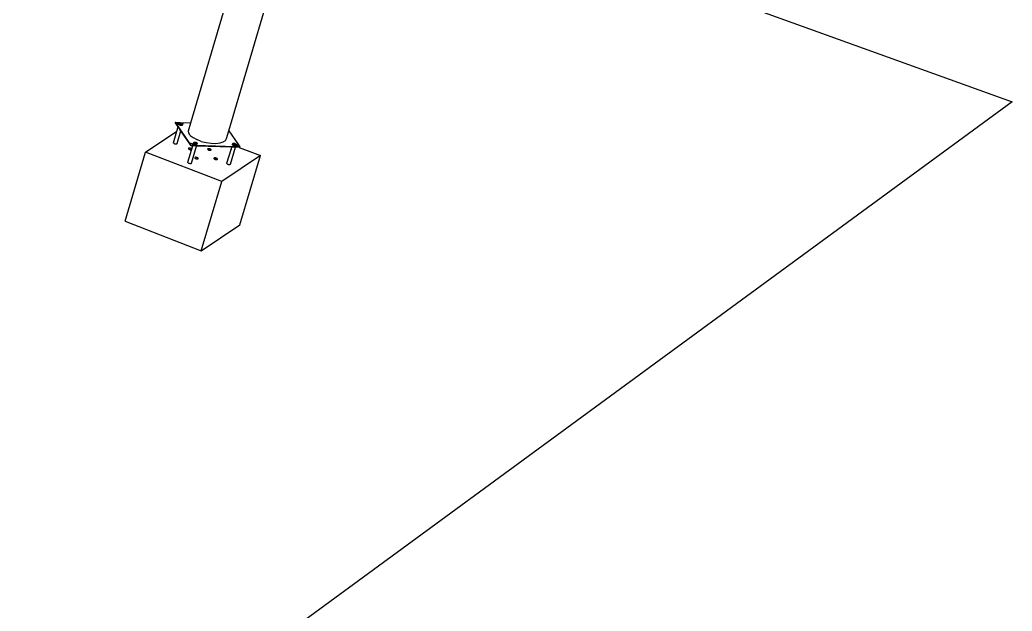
# Model space of a CAD drawing. Header units: inches. Extents: x -1381 to 1917, y -1058 to 799.
# Drawn here: x 1531.6 to 1886.2, y 32.6 to 243.8 of the extents above; entities that cross this region are included whole.
import ezdxf

# ---------------------------------------------------------------- set-up
doc = ezdxf.new("R2010")
doc.units = ezdxf.units.IN
doc.header["$MEASUREMENT"] = 0

msp = doc.modelspace()

# ---------------------------------------------------------------- linework, layer by layer
for p, q in [((1592.69, 207.09), (1622.83, 309.57)), ((1606.23, 204.22), (1636.07, 304.79)), ((1741.39, 266.77), (1886.2, 214.5)), ((1886.2, 214.5), (149.11, -1057.53)), ((1587.2, 207.09), (1587.25, 207.26)), ((1587.7, 206.36), (1587.2, 207.09)), ((1587.75, 206.53), (1587.25, 207.26)), ((1587.25, 207.26), (1588.77, 207.21)), ((1587.25, 207.26), (1588.64, 206.73)), ((1587.7, 206.36), (1587.75, 206.53)), ((1588.2, 205.63), (1587.7, 206.36)), ((1587.75, 206.53), (1588.12, 206.54)), ((1592.38, 199.72), (1587.75, 206.53)), ((1588.12, 206.54), (1588.44, 206.61)), ((1588.44, 206.61), (1588.51, 206.63)), ((1588.48, 206.63), (1588.47, 206.56)), ((1588.47, 206.56), (1588.5, 206.49)), ((1588.54, 206.68), (1588.48, 206.63)), ((1588.49, 206.62), (1588.48, 206.55)), ((1588.48, 206.55), (1588.51, 206.48)), ((1588.51, 206.63), (1588.49, 206.62)), ((1588.49, 206.56), (1588.51, 206.62)), ((1588.52, 206.48), (1588.49, 206.56)), ((1588.51, 206.64), (1588.61, 206.97)), ((1588.55, 206.67), (1588.51, 206.64)), ((1588.51, 206.62), (1588.53, 206.64)), ((1588.51, 206.62), (1588.51, 206.64)), ((1588.51, 206.64), (1588.51, 206.63)), ((1588.51, 206.64), (1588.51, 206.64)), ((1588.51, 206.64), (1588.53, 206.64)), ((1588.51, 206.48), (1588.58, 206.4)), ((1588.59, 206.41), (1588.52, 206.48)), ((1588.53, 206.64), (1588.68, 206.71)), ((1588.53, 206.64), (1588.56, 206.68)), ((1588.63, 206.73), (1588.54, 206.68)), ((1588.64, 206.72), (1588.55, 206.67)), ((1588.56, 206.68), (1588.65, 206.72)), ((1588.58, 206.4), (1588.69, 206.33)), ((1588.59, 206.9), (1588.61, 206.97)), ((1588.62, 206.83), (1588.59, 206.9)), ((1588.59, 206.41), (1588.7, 206.34)), ((1588.61, 206.97), (1588.66, 207.02)), ((1588.69, 206.76), (1588.62, 206.83)), ((1588.64, 206.73), (1588.63, 206.73)), ((1588.69, 206.74), (1588.64, 206.73)), ((1588.64, 206.73), (1588.66, 206.72)), ((1588.65, 206.72), (1588.64, 206.72)), ((1588.65, 206.72), (1588.66, 206.72)), ((1588.66, 207.02), (1588.75, 207.06)), ((1588.66, 206.72), (1588.68, 206.72)), ((1588.66, 206.72), (1588.67, 206.71)), ((1588.8, 206.69), (1588.69, 206.76)), ((1588.69, 206.33), (1588.82, 206.27)), ((1588.83, 206.28), (1588.7, 206.34)), ((1588.75, 207.06), (1588.83, 207.08)), ((1588.83, 207.08), (1588.77, 207.21)), ((1588.77, 207.21), (1592.69, 207.09)), ((1588.93, 206.63), (1588.8, 206.69)), ((1588.82, 206.27), (1588.98, 206.22)), ((1588.83, 207.08), (1588.87, 207.09)), ((1588.98, 206.23), (1588.83, 206.28)), ((1588.87, 207.09), (1589.02, 207.09)), ((1589.08, 206.58), (1588.93, 206.63)), ((1588.98, 206.23), (1589.14, 206.2)), ((1588.98, 206.22), (1589.15, 206.18)), ((1589.02, 207.09), (1589.17, 207.08)), ((1589.24, 206.55), (1589.08, 206.58)), ((1589.3, 206.19), (1589.14, 206.2)), ((1589.15, 206.18), (1589.31, 206.17)), ((1589.17, 207.08), (1589.33, 207.04)), ((1589.3, 206.19), (1589.18, 206.35)), ((1589.21, 206.45), (1589.63, 206.44)), ((1589.4, 206.53), (1589.24, 206.55)), ((1589.44, 206.19), (1589.3, 206.19)), ((1589.31, 206.17), (1589.3, 206.19)), ((1589.3, 206.18), (1589.45, 206.18)), ((1589.33, 207.04), (1589.49, 207)), ((1589.54, 206.54), (1589.4, 206.53)), ((1589.56, 206.22), (1589.44, 206.19)), ((1589.45, 206.18), (1589.58, 206.21)), ((1589.49, 207), (1589.62, 206.94)), ((1589.58, 206.55), (1589.54, 206.54)), ((1589.56, 206.22), (1589.65, 206.26)), ((1589.58, 206.55), (1589.62, 206.52)), ((1589.59, 206.55), (1589.58, 206.55)), ((1589.58, 206.21), (1589.67, 206.25)), ((1589.66, 206.56), (1589.59, 206.55)), ((1589.64, 206.51), (1589.59, 206.55)), ((1589.64, 206.52), (1589.6, 206.55)), ((1589.62, 206.94), (1589.72, 206.87)), ((1589.62, 206.52), (1589.64, 206.5)), ((1589.65, 206.51), (1589.64, 206.52)), ((1589.65, 206.51), (1589.64, 206.51)), ((1589.71, 206.31), (1589.65, 206.26)), ((1589.75, 206.6), (1589.66, 206.56)), ((1589.67, 206.25), (1589.73, 206.31)), ((1589.7, 206.42), (1589.72, 206.38)), ((1589.71, 206.31), (1589.81, 206.66)), ((1589.71, 206.44), (1589.71, 206.45)), ((1589.71, 206.45), (1589.71, 206.45)), ((1589.71, 206.44), (1589.71, 206.45)), ((1589.72, 206.44), (1589.71, 206.44)), ((1589.71, 206.44), (1589.72, 206.44)), ((1589.71, 206.44), (1589.71, 206.44)), ((1589.71, 206.44), (1589.71, 206.44)), ((1589.74, 206.37), (1589.71, 206.44)), ((1589.72, 206.38), (1589.71, 206.31)), ((1589.72, 206.87), (1589.79, 206.79)), ((1589.73, 206.31), (1589.74, 206.37)), ((1589.81, 206.66), (1589.75, 206.6)), ((1589.79, 206.79), (1589.82, 206.72)), ((1589.82, 206.72), (1589.81, 206.66)), ((1591.82, 204.14), (1592.69, 207.09)), ((1576.46, 196.63), (1587.75, 204.1)), ((1586.53, 199.94), (1587.75, 204.1)), ((1587.75, 204.1), (1588.2, 205.63)), ((1587.75, 204.1), (1587.76, 204.11)), ((1587.77, 199.62), (1589.13, 204.25)), ((1588.86, 204.65), (1588.2, 205.63)), ((1588.8, 204.45), (1588.86, 204.65)), ((1588.8, 204.45), (1588.95, 204.46)), ((1588.99, 204.46), (1588.86, 204.65)), ((1588.95, 204.46), (1588.99, 204.46)), ((1589.13, 204.25), (1588.99, 204.46)), ((1592.33, 199.55), (1589.13, 204.25)), ((1591.94, 203.37), (1591.82, 204.14)), ((1592.51, 202.56), (1591.94, 203.37)), ((1592.51, 202.56), (1593.5, 201.77)), ((1605.41, 201.47), (1606.23, 204.22)), ((1606.23, 204.22), (1609.7, 199.18)), ((1586.53, 199.94), (1586.52, 199.88)), ((1586.55, 199.8), (1586.52, 199.88)), ((1586.54, 199.96), (1586.53, 199.94)), ((1586.62, 199.73), (1586.55, 199.8)), ((1586.62, 199.73), (1586.73, 199.66)), ((1586.73, 199.66), (1586.87, 199.59)), ((1586.87, 199.59), (1587.02, 199.54)), ((1587.02, 199.54), (1587.19, 199.51)), ((1587.19, 199.51), (1587.35, 199.5)), ((1587.35, 199.5), (1587.5, 199.5)), ((1587.5, 199.5), (1587.63, 199.52)), ((1587.63, 199.52), (1587.72, 199.57)), ((1587.72, 199.57), (1587.77, 199.62)), ((1591.66, 192.99), (1593.37, 198.81)), ((1592.33, 199.55), (1592.38, 199.72)), ((1592.83, 198.82), (1592.33, 199.55)), ((1592.79, 199.68), (1592.38, 199.72)), ((1592.88, 198.99), (1592.38, 199.72)), ((1593.21, 199.6), (1592.79, 199.68)), ((1592.83, 198.82), (1592.88, 198.99)), ((1593.37, 198.81), (1592.83, 198.82)), ((1592.88, 198.99), (1593.6, 199.47)), ((1594.41, 198.94), (1592.88, 198.99)), ((1592.91, 192.67), (1594.7, 198.76)), ((1593.61, 199.47), (1593.21, 199.6)), ((1594.36, 198.78), (1593.37, 198.81)), ((1593.5, 201.77), (1594.84, 201.05)), ((1593.62, 199.69), (1593.61, 199.62)), ((1593.61, 199.62), (1593.64, 199.55)), ((1593.95, 199.32), (1593.61, 199.47)), ((1593.68, 199.75), (1593.62, 199.69)), ((1593.63, 199.68), (1593.62, 199.61)), ((1593.62, 199.61), (1593.65, 199.54)), ((1593.65, 199.7), (1593.63, 199.68)), ((1593.63, 199.62), (1593.64, 199.68)), ((1593.66, 199.55), (1593.63, 199.62)), ((1593.64, 199.68), (1593.7, 199.74)), ((1593.64, 199.68), (1593.65, 199.7)), ((1593.65, 199.7), (1593.75, 200.03)), ((1593.69, 199.74), (1593.65, 199.7)), ((1593.65, 199.54), (1593.72, 199.46)), ((1593.73, 199.47), (1593.66, 199.55)), ((1593.77, 199.79), (1593.68, 199.75)), ((1593.78, 199.78), (1593.69, 199.74)), ((1593.7, 199.74), (1593.79, 199.78)), ((1593.72, 199.46), (1593.83, 199.39)), ((1593.73, 199.96), (1593.75, 200.03)), ((1593.76, 199.89), (1593.73, 199.96)), ((1593.84, 199.4), (1593.73, 199.47)), ((1593.75, 200.03), (1593.8, 200.08)), ((1593.83, 199.82), (1593.76, 199.89)), ((1593.78, 199.79), (1593.77, 199.79)), ((1593.79, 199.79), (1593.78, 199.79)), ((1593.79, 199.78), (1593.78, 199.78)), ((1593.79, 199.78), (1593.79, 199.78)), ((1593.8, 199.78), (1593.79, 199.78)), ((1593.8, 200.08), (1593.89, 200.12)), ((1593.87, 199.8), (1593.8, 199.78)), ((1593.87, 199.8), (1593.83, 199.82)), ((1593.83, 199.39), (1593.97, 199.33)), ((1593.84, 199.4), (1593.97, 199.34)), ((1593.94, 199.75), (1593.87, 199.8)), ((1593.89, 200.12), (1594.01, 200.15)), ((1594.07, 199.69), (1593.94, 199.75)), ((1594.22, 199.13), (1593.95, 199.32)), ((1594.12, 199.29), (1593.97, 199.34)), ((1593.97, 199.33), (1594.12, 199.28)), ((1594.01, 200.15), (1594.16, 200.15)), ((1594.16, 199.66), (1594.07, 199.69)), ((1594.28, 199.26), (1594.12, 199.29)), ((1594.12, 199.28), (1594.29, 199.24)), ((1594.16, 200.15), (1594.32, 200.14)), ((1594.22, 199.64), (1594.16, 199.66)), ((1594.16, 199.66), (1594.25, 199.52)), ((1594.38, 199.61), (1594.22, 199.64)), ((1594.41, 198.94), (1594.22, 199.13)), ((1594.37, 199.61), (1594.25, 199.53)), ((1594.84, 199.5), (1594.25, 199.52)), ((1594.44, 199.25), (1594.25, 199.52)), ((1594.44, 199.25), (1594.28, 199.26)), ((1594.29, 199.24), (1594.45, 199.23)), ((1594.32, 200.14), (1594.48, 200.11)), ((1594.36, 198.78), (1594.41, 198.94)), ((1594.7, 198.76), (1594.36, 198.78)), ((1594.54, 199.59), (1594.38, 199.61)), ((1608.68, 198.5), (1594.41, 198.94)), ((1594.58, 199.25), (1594.44, 199.25)), ((1594.45, 199.24), (1594.6, 199.24)), ((1594.45, 199.23), (1594.6, 199.23)), ((1594.48, 200.11), (1594.63, 200.06)), ((1594.69, 199.6), (1594.54, 199.59)), ((1594.71, 199.28), (1594.58, 199.25)), ((1594.6, 199.24), (1594.72, 199.27)), ((1594.6, 199.23), (1594.73, 199.26)), ((1594.63, 200.06), (1594.76, 200)), ((1594.73, 199.61), (1594.69, 199.6)), ((1607.35, 198.37), (1594.7, 198.76)), ((1594.8, 199.32), (1594.71, 199.28)), ((1594.72, 199.27), (1594.82, 199.31)), ((1594.81, 199.62), (1594.73, 199.61)), ((1594.73, 199.61), (1594.76, 199.58)), ((1594.73, 199.26), (1594.82, 199.3)), ((1594.78, 199.58), (1594.75, 199.61)), ((1594.76, 200), (1594.87, 199.93)), ((1594.76, 199.58), (1594.83, 199.51)), ((1594.85, 199.51), (1594.78, 199.58)), ((1594.85, 199.37), (1594.8, 199.32)), ((1594.9, 199.66), (1594.81, 199.62)), ((1594.82, 199.31), (1594.87, 199.37)), ((1594.82, 199.3), (1594.88, 199.36)), ((1594.83, 199.51), (1594.84, 199.5)), ((1596.43, 200.44), (1594.84, 201.05)), ((1594.84, 199.5), (1594.86, 199.44)), ((1594.84, 199.5), (1594.86, 199.5)), ((1594.86, 199.5), (1594.85, 199.51)), ((1594.85, 199.37), (1594.88, 199.46)), ((1594.86, 199.44), (1594.85, 199.37)), ((1594.88, 199.46), (1594.86, 199.5)), ((1594.86, 199.5), (1594.86, 199.5)), ((1594.88, 199.43), (1594.86, 199.5)), ((1594.87, 199.93), (1594.93, 199.85)), ((1594.87, 199.37), (1594.88, 199.43)), ((1594.88, 199.46), (1594.95, 199.72)), ((1594.89, 199.42), (1594.88, 199.46)), ((1594.88, 199.36), (1594.89, 199.42)), ((1594.95, 199.72), (1594.9, 199.66)), ((1594.93, 199.85), (1594.96, 199.78)), ((1594.96, 199.78), (1594.95, 199.72)), ((1596.43, 200.44), (1598.18, 200)), ((1598.18, 200), (1599.95, 199.75)), ((1599.95, 199.75), (1601.64, 199.71)), ((1601.64, 199.71), (1603.12, 199.88)), ((1603.12, 199.88), (1604.29, 200.24)), ((1604.29, 200.24), (1605.07, 200.79)), ((1605.07, 200.79), (1605.41, 201.47)), ((1607.58, 199.29), (1607.57, 199.22)), ((1607.57, 199.22), (1607.6, 199.15)), ((1607.63, 199.35), (1607.58, 199.29)), ((1607.58, 199.16), (1607.65, 199.08)), ((1607.59, 199.22), (1607.6, 199.29)), ((1607.62, 199.15), (1607.59, 199.22)), ((1607.6, 199.29), (1607.7, 199.63)), ((1607.6, 199.29), (1607.65, 199.34)), ((1607.69, 199.08), (1607.62, 199.15)), ((1607.73, 199.39), (1607.63, 199.35)), ((1607.65, 199.34), (1607.74, 199.38)), ((1607.65, 199.08), (1607.76, 199.01)), ((1607.69, 199.57), (1607.7, 199.63)), ((1607.72, 199.49), (1607.69, 199.57)), ((1607.79, 199.01), (1607.69, 199.08)), ((1607.7, 199.63), (1607.75, 199.69)), ((1607.79, 199.42), (1607.72, 199.49)), ((1607.81, 199.41), (1607.73, 199.39)), ((1607.73, 199.39), (1607.73, 199.39)), ((1607.75, 199.39), (1607.74, 199.38)), ((1607.75, 199.69), (1607.85, 199.73)), ((1607.82, 199.4), (1607.75, 199.39)), ((1607.76, 199.01), (1607.9, 198.95)), ((1607.82, 199.4), (1607.79, 199.42)), ((1607.93, 198.95), (1607.79, 199.01)), ((1607.89, 199.35), (1607.82, 199.4)), ((1607.85, 199.73), (1607.97, 199.75)), ((1608.03, 199.29), (1607.89, 199.35)), ((1607.9, 198.95), (1608.06, 198.9)), ((1607.93, 198.95), (1608.08, 198.9)), ((1607.97, 199.75), (1608.11, 199.76)), ((1608.18, 199.24), (1608.03, 199.29)), ((1608.06, 198.9), (1608.22, 198.86)), ((1608.24, 198.86), (1608.08, 198.9)), ((1608.11, 199.76), (1608.27, 199.74)), ((1608.34, 199.21), (1608.18, 199.24)), ((1608.33, 199.21), (1608.2, 199.13)), ((1608.47, 199.11), (1608.21, 199.12)), ((1608.4, 198.85), (1608.21, 199.12)), ((1608.22, 198.86), (1608.39, 198.85)), ((1608.4, 198.85), (1608.24, 198.86)), ((1608.27, 199.74), (1608.43, 199.71)), ((1608.5, 199.2), (1608.34, 199.21)), ((1608.39, 198.85), (1608.4, 198.85)), ((1608.4, 198.85), (1608.54, 198.85)), ((1608.4, 198.84), (1608.55, 198.85)), ((1608.43, 199.71), (1608.58, 199.66)), ((1608.64, 199.2), (1608.5, 199.2)), ((1608.54, 198.85), (1608.65, 198.88)), ((1608.55, 198.85), (1608.68, 198.87)), ((1608.58, 199.66), (1608.72, 199.6)), ((1608.63, 198.86), (1608.6, 198.69)), ((1608.6, 198.69), (1608.68, 198.5)), ((1608.79, 199.1), (1608.62, 199.11)), ((1608.65, 198.88), (1608.63, 198.86)), ((1608.68, 199.21), (1608.64, 199.2)), ((1608.77, 199), (1608.65, 198.88)), ((1608.65, 198.88), (1608.66, 198.88)), ((1608.76, 198.92), (1608.66, 198.88)), ((1608.68, 199.21), (1608.72, 199.19)), ((1608.7, 199.21), (1608.68, 199.21)), ((1608.68, 198.87), (1608.77, 198.91)), ((1608.77, 199.22), (1608.7, 199.21)), ((1608.72, 199.2), (1608.7, 199.21)), ((1608.74, 199.19), (1608.7, 199.21)), ((1608.72, 199.6), (1608.82, 199.53)), ((1608.79, 199.12), (1608.72, 199.2)), ((1608.72, 199.19), (1608.79, 199.11)), ((1608.81, 199.11), (1608.74, 199.19)), ((1608.81, 198.97), (1608.76, 198.92)), ((1608.86, 199.27), (1608.77, 199.22)), ((1608.82, 199.02), (1608.77, 199)), ((1608.77, 198.91), (1608.83, 198.97)), ((1608.81, 198.99), (1608.78, 199)), ((1608.82, 199.05), (1608.79, 199.12)), ((1608.79, 199.11), (1608.79, 199.1)), ((1608.79, 199.1), (1608.82, 199.04)), ((1608.81, 199.11), (1608.81, 199.11)), ((1608.81, 199.1), (1608.81, 199.11)), ((1608.84, 199.04), (1608.81, 199.1)), ((1608.81, 198.97), (1608.82, 199.02)), ((1608.81, 198.97), (1608.82, 199.01)), ((1608.81, 198.98), (1608.82, 199.01)), ((1608.81, 198.99), (1608.81, 198.99)), ((1608.83, 198.98), (1608.81, 198.99)), ((1608.81, 198.97), (1608.81, 198.98)), ((1608.82, 199.53), (1608.89, 199.46)), ((1608.82, 199.03), (1608.91, 199.32)), ((1609.01, 199.11), (1608.82, 199.03)), ((1608.82, 199.02), (1608.82, 199.05)), ((1608.82, 199.04), (1608.82, 199.02)), ((1608.82, 199.01), (1608.82, 199.03)), ((1608.82, 199.03), (1608.82, 199.02)), ((1608.82, 199.02), (1608.82, 199.02)), ((1608.82, 199.01), (1608.82, 199.02)), ((1608.83, 198.98), (1608.84, 199.04)), ((1610.21, 198.45), (1608.83, 198.98)), ((1608.83, 198.97), (1608.83, 198.98)), ((1608.91, 199.32), (1608.86, 199.27)), ((1608.89, 199.46), (1608.92, 199.39)), ((1608.92, 199.39), (1608.91, 199.32)), ((1609.33, 199.17), (1609.01, 199.11)), ((1609.7, 199.18), (1609.33, 199.17)), ((1609.7, 199.18), (1610.21, 198.45)), ((1569.26, 171.96), (1576.46, 196.63)), ((1603.78, 186.07), (1576.46, 196.63)), ((1591.85, 197.9), (1591.84, 197.83)), ((1591.84, 197.83), (1591.87, 197.75)), ((1591.91, 197.95), (1591.85, 197.9)), ((1591.87, 197.75), (1591.94, 197.68)), ((1592, 198), (1591.91, 197.95)), ((1591.94, 197.68), (1592.05, 197.61)), ((1592.13, 198.02), (1592, 198)), ((1592.05, 197.61), (1592.18, 197.54)), ((1592.28, 198.03), (1592.13, 198.02)), ((1592.18, 197.54), (1592.34, 197.49)), ((1592.44, 198.01), (1592.28, 198.03)), ((1592.34, 197.49), (1592.51, 197.46)), ((1592.6, 197.98), (1592.44, 198.01)), ((1592.47, 197.74), (1593, 197.53)), ((1592.51, 197.46), (1592.67, 197.45)), ((1592.76, 197.93), (1592.6, 197.98)), ((1592.67, 197.45), (1592.82, 197.45)), ((1592.9, 197.86), (1592.76, 197.93)), ((1592.82, 197.45), (1592.95, 197.48)), ((1593.01, 197.79), (1592.9, 197.86)), ((1592.95, 197.48), (1592.99, 197.49)), ((1593.06, 197.74), (1593.01, 197.79)), ((1598.7, 197.68), (1598.69, 197.62)), ((1598.69, 197.62), (1598.72, 197.54)), ((1598.76, 197.74), (1598.7, 197.68)), ((1598.72, 197.54), (1598.79, 197.47)), ((1598.85, 197.78), (1598.76, 197.74)), ((1598.79, 197.47), (1598.9, 197.39)), ((1598.98, 197.81), (1598.85, 197.78)), ((1598.9, 197.39), (1599.04, 197.33)), ((1599.12, 197.81), (1598.98, 197.81)), ((1599.04, 197.33), (1599.32, 197.52)), ((1599.04, 197.33), (1599.19, 197.28)), ((1599.29, 197.8), (1599.12, 197.81)), ((1599.19, 197.28), (1599.36, 197.25)), ((1599.45, 197.76), (1599.29, 197.8)), ((1599.36, 197.25), (1599.52, 197.23)), ((1599.61, 197.71), (1599.45, 197.76)), ((1599.52, 197.23), (1599.67, 197.24)), ((1599.75, 197.65), (1599.61, 197.71)), ((1599.67, 197.24), (1599.8, 197.26)), ((1599.85, 197.58), (1599.75, 197.65)), ((1599.8, 197.26), (1599.89, 197.31)), ((1599.93, 197.5), (1599.85, 197.58)), ((1599.89, 197.31), (1599.94, 197.36)), ((1599.96, 197.43), (1599.93, 197.5)), ((1599.94, 197.36), (1599.96, 197.43)), ((1617.59, 195.35), (1603.78, 186.07)), ((1605.57, 192.61), (1607.05, 197.58)), ((1606.82, 192.29), (1608.62, 198.33)), ((1607.05, 197.58), (1607.04, 197.51)), ((1607.04, 197.51), (1607.07, 197.44)), ((1607.1, 197.64), (1607.05, 197.58)), ((1607.07, 197.44), (1607.13, 197.65)), ((1607.13, 197.65), (1607.1, 197.64)), ((1607.13, 197.65), (1607.35, 198.37)), ((1608.62, 198.33), (1607.35, 198.37)), ((1608.63, 198.33), (1608.62, 198.33)), ((1608.63, 198.33), (1608.68, 198.5)), ((1609.91, 198.29), (1608.63, 198.33)), ((1610.21, 198.45), (1608.68, 198.5)), ((1609.91, 198.29), (1617.59, 195.35)), ((1610.16, 198.28), (1609.91, 198.29)), ((1610.16, 198.28), (1610.21, 198.45)), ((1610.2, 170.67), (1617.59, 195.35)), ((1591.65, 192.92), (1591.66, 192.99)), ((1591.68, 192.85), (1591.65, 192.92)), ((1591.75, 192.77), (1591.68, 192.85)), ((1591.75, 192.77), (1591.86, 192.7)), ((1591.86, 192.7), (1591.99, 192.64)), ((1591.99, 192.64), (1592.15, 192.59)), ((1592.15, 192.59), (1592.32, 192.55)), ((1592.32, 192.55), (1592.48, 192.54)), ((1592.48, 192.54), (1592.63, 192.54)), ((1592.63, 192.54), (1592.76, 192.57)), ((1592.76, 192.57), (1592.85, 192.61)), ((1592.85, 192.61), (1592.91, 192.67)), ((1594.09, 194.61), (1594.07, 194.54)), ((1594.07, 194.54), (1594.1, 194.47)), ((1594.14, 194.67), (1594.09, 194.61)), ((1594.1, 194.47), (1594.18, 194.39)), ((1594.23, 194.71), (1594.14, 194.67)), ((1594.18, 194.39), (1594.28, 194.32)), ((1594.36, 194.73), (1594.23, 194.71)), ((1594.28, 194.32), (1594.42, 194.25)), ((1594.51, 194.74), (1594.36, 194.73)), ((1594.42, 194.25), (1594.58, 194.2)), ((1594.67, 194.72), (1594.51, 194.74)), ((1594.58, 194.2), (1594.74, 194.17)), ((1594.84, 194.69), (1594.67, 194.72)), ((1594.71, 194.45), (1595, 194.64)), ((1594.74, 194.17), (1594.91, 194.16)), ((1595, 194.64), (1594.84, 194.69)), ((1594.91, 194.16), (1595.06, 194.16)), ((1595.13, 194.58), (1595, 194.64)), ((1595.06, 194.16), (1595.18, 194.19)), ((1595.24, 194.5), (1595.13, 194.58)), ((1595.18, 194.19), (1595.28, 194.23)), ((1595.31, 194.43), (1595.24, 194.5)), ((1595.28, 194.23), (1595.33, 194.29)), ((1595.34, 194.35), (1595.31, 194.43)), ((1595.33, 194.29), (1595.34, 194.35)), ((1600.95, 194.39), (1600.93, 194.33)), ((1600.93, 194.33), (1600.96, 194.25)), ((1601, 194.45), (1600.95, 194.39)), ((1600.96, 194.25), (1601.04, 194.18)), ((1601.1, 194.49), (1601, 194.45)), ((1601, 194.45), (1601.57, 194.23)), ((1601.04, 194.18), (1601.15, 194.1)), ((1601.22, 194.52), (1601.1, 194.49)), ((1601.15, 194.1), (1601.28, 194.04)), ((1601.37, 194.52), (1601.22, 194.52)), ((1601.28, 194.04), (1601.44, 193.99)), ((1601.53, 194.51), (1601.37, 194.52)), ((1601.44, 193.99), (1601.61, 193.96)), ((1601.7, 194.48), (1601.53, 194.51)), ((1601.61, 193.96), (1601.77, 193.94)), ((1601.86, 194.43), (1601.7, 194.48)), ((1601.77, 193.94), (1601.92, 193.95)), ((1601.99, 194.36), (1601.86, 194.43)), ((1601.92, 193.95), (1602.04, 193.97)), ((1602.1, 194.29), (1601.99, 194.36)), ((1602.04, 193.97), (1602.14, 194.01)), ((1602.18, 194.21), (1602.1, 194.29)), ((1602.14, 194.01), (1602.19, 194.07)), ((1602.21, 194.14), (1602.18, 194.21)), ((1602.19, 194.07), (1602.21, 194.14)), ((1605.56, 192.54), (1605.57, 192.61)), ((1605.59, 192.47), (1605.56, 192.54)), ((1605.66, 192.39), (1605.59, 192.47)), ((1605.66, 192.39), (1605.77, 192.32)), ((1605.77, 192.32), (1605.91, 192.26)), ((1605.91, 192.26), (1606.07, 192.21)), ((1606.07, 192.21), (1606.23, 192.17)), ((1606.23, 192.17), (1606.4, 192.16)), ((1606.4, 192.16), (1606.55, 192.17)), ((1606.55, 192.17), (1606.67, 192.19)), ((1606.67, 192.19), (1606.77, 192.23)), ((1606.77, 192.23), (1606.79, 192.26)), ((1606.79, 192.26), (1606.82, 192.29)), ((1596.42, 161.32), (1603.78, 186.07)), ((1569.26, 171.96), (1596.42, 161.32)), ((1596.42, 161.32), (1610.2, 170.67))]:
    msp.add_line(p, q)

doc.saveas('drawing.dxf')
